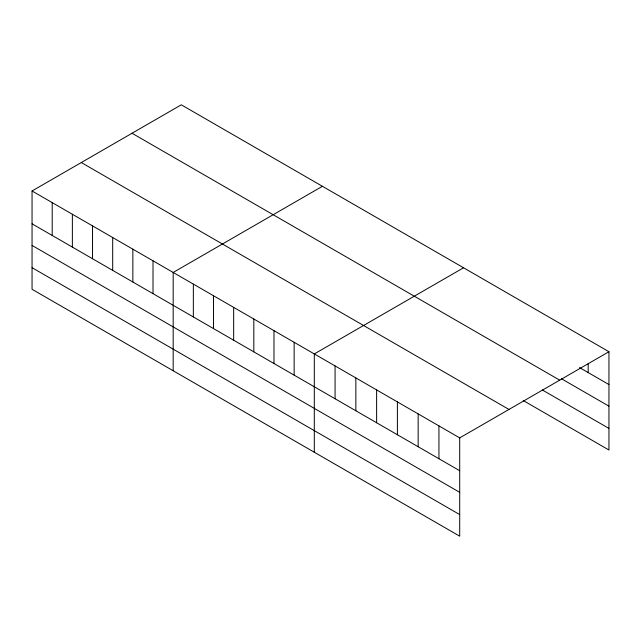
<?xml version="1.0" encoding="UTF-8"?>
<svg xmlns="http://www.w3.org/2000/svg" width="641" height="641" viewBox="0 0 641 641"><rect width="100%" height="100%" fill="white"/><g stroke="black" fill="none" stroke-linecap="round" stroke-linejoin="round"><path stroke-width="0.96" d="M32.05 190.978L459.709 437.883L459.709 536.188L32.05 289.275L32.05 190.978L181.291 104.812L608.95 351.725L608.95 450.022L523.264 400.553M322.415 186.291L173.174 272.457L173.174 370.754M463.547 267.77L314.306 353.936L314.306 452.234M459.709 437.883L608.95 351.725M579.52 367.573L608.95 384.56M561.348 378.679L608.95 406.162M132.038 133.248L559.697 380.153M542.31 389.944L608.95 428.42M81.303 162.542L508.962 409.447M32.05 223.821L459.709 470.726M32.05 245.423L459.709 492.328M32.05 267.674L459.709 514.587M588.182 363.615L588.182 372.565M438.941 425.888L438.941 458.732M418.164 413.902L418.164 446.737M397.396 401.907L397.396 434.75M376.62 389.912L376.62 422.756M355.851 377.918L355.851 410.761M335.075 365.931L335.075 398.766M294.147 342.294L294.147 375.137M273.979 330.66L273.979 363.495M253.82 319.018L253.82 351.853M233.661 307.376L233.661 340.219M213.501 295.733L213.501 328.577M193.342 284.099L193.342 316.934M153.015 260.815L153.015 293.658M132.855 249.181L132.855 282.016M112.696 237.539L112.696 270.374M92.536 225.896L92.536 258.74M72.369 214.254L72.369 247.097M52.209 202.62L52.209 235.455"/></g></svg>
